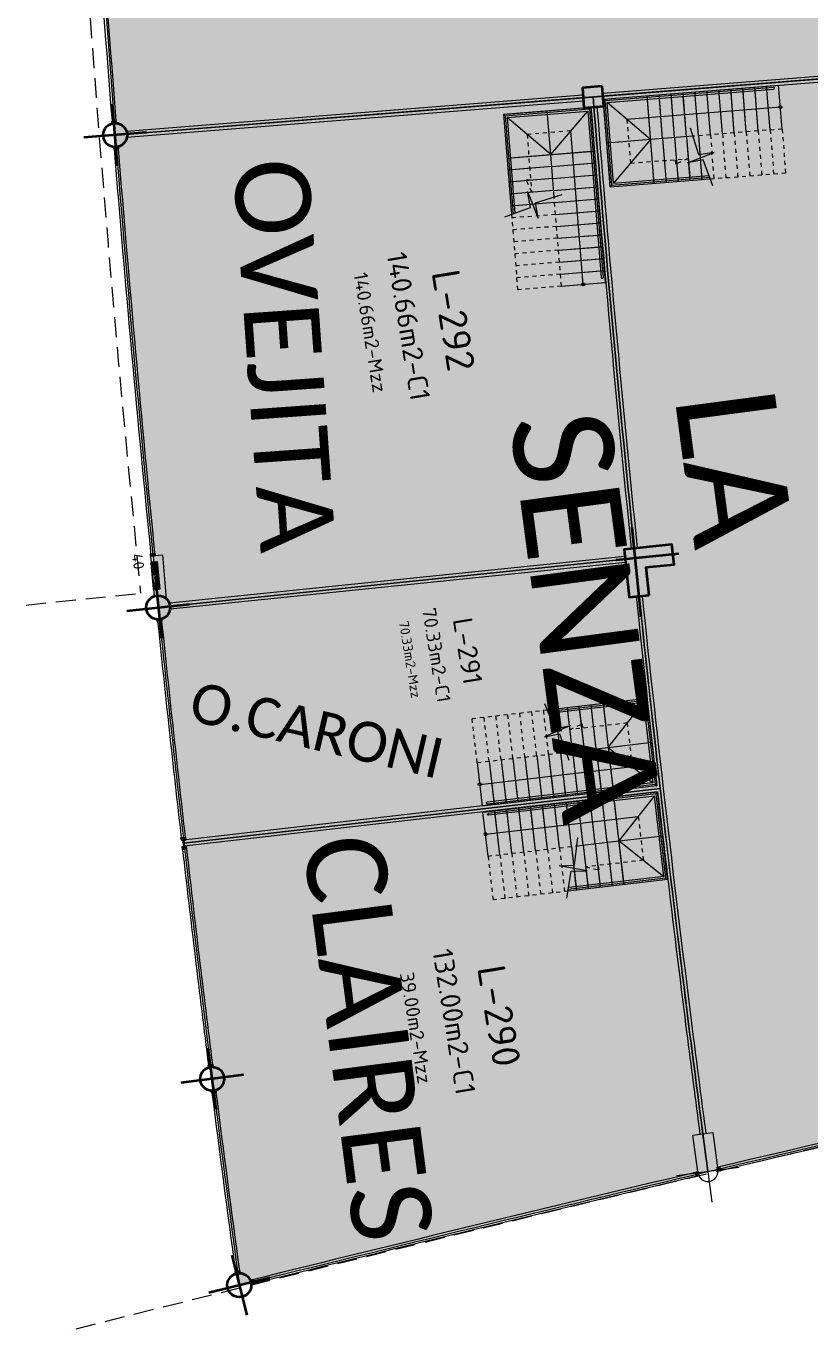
# Model space of a CAD drawing. Header units: metres. Extents: x 2 to 659295185, y -28 to 1124222152.
# Drawn here: x 655466.34 to 655485.96, y 1126434.45 to 1126466.88 of the extents above; entities that cross this region are included whole.
import ezdxf
from ezdxf.enums import TextEntityAlignment as Align

# ---------------------------------------------------------------- set-up
doc = ezdxf.new("R2010")
doc.units = ezdxf.units.M
doc.header["$MEASUREMENT"] = 0
for name, pattern in [('CCSM_C1_CUERPO CK$0$HIDDEN', [0.375, 0.25, -0.125]), ('CCSM_C1_CUERPO EL$0$DASHED', [0.75, 0.5, -0.25]), ('CCSM_C1_CUERPO QR$0$CONTINUA', [0]), ('CONTINUA', [0]), ('DASHDOT', [1, 0.5, -0.25, 0, -0.25]), ('DASHED', [0.75, 0.5, -0.25]), ('HIDDEN', [0.375, 0.25, -0.125])]:
    doc.linetypes.add(name, pattern=pattern)
doc.layers.get('0').update_dxf_attribs({"linetype": 'CONTINUOUS'})
for name, color, linetype in [('CCSM_C1_CUERPO EL$0$A-PROYECCIONES', 5, 'CCSM_C1_CUERPO EL$0$DASHED'), ('CCSM_C1_CUERPO QR$0$A-EQUIPOS', 9, 'CONTINUOUS'), ('CCSM_C1_CUERPO QR$0$A-FRENTE DE LOCAL', 4, 'CONTINUOUS'), ('CCSM_C1_CUERPO QR$0$A-LOCAL ID', 7, 'CONTINUOUS'), ('CCSM_C1_CUERPO QR$0$A-MARCOS LOCALES', 4, 'CONTINUOUS'), ('CCSM_C1_CUERPO QR$0$A-PARED', 2, 'CCSM_C1_CUERPO QR$0$CONTINUA'), ('CCSM_C1_CUERPO QR$0$ID_AREA EXACTA', 7, 'CONTINUOUS'), ('CCSM_C1_CUERPO QR$0$ID_Nº LOCAL', 7, 'CONTINUOUS'), ('CCSM_C1_CUERPO QR$0$ID_RUBRO', 7, 'CONTINUOUS'), ('CCSM_XREF KIOSKOSE$0$Kiosco General', 154, 'CONTINUOUS')]:
    doc.layers.add(name, color=color, linetype=linetype)
doc.layers.add('CCSM_C1_CUERPO QR$0$A-AREAS COMERCIALES', color=151, linetype='CONTINUOUS', plot=False)
for name, color, linetype, lineweight in [('CCSM_C1_CUERPO QR$0$ENUMERACIÓN DE CAJETIN DE EXTINSIÓN', 8, 'CONTINUOUS', 0), ('CCSM_XREF ESTRUCTURA15$0$E-CA-COLUMNA', 2, 'CONTINUOUS', 35), ('CCSM_XREF ESTRUCTURA15$0$E-CQ-COLUMNA', 2, 'CONTINUOUS', 35), ('LOCALES ASIGNADOS', 41, 'DASHDOT', 0), ('NOMBRES LOCATARIOS', 7, 'CONTINUA', 0), ('XREF ESCALERAS', 252, 'CONTINUOUS', 0)]:
    doc.layers.add(name, color=color, linetype=linetype, lineweight=lineweight)
doc.styles.add('CCSM_C1_CUERPO QR$0$ROMANS', font='romans__.ttf')
doc.styles.get("Standard").update_dxf_attribs({"font": 'tahoma.ttf'})

# ---------------------------------------------------------------- blocks, each defined once
blk = doc.blocks.new('CCSM_C1_CUERPO QR$0$IDENT LOCAL')
at = {"style": 'CCSM_C1_CUERPO QR$0$ROMANS'}
for tag, height, p in [('NºLOCAL', 0.7, (0.038, 1.827)), ('AREA-EXACTA', 0.5, (0, 0.85)), ('RUBRO', 0.35, (0, 0)), ('USO', 0.35, (0, -0.85))]:
    blk.add_attdef(tag, text='', height=height, dxfattribs=at).set_placement(p, align=Align.BOTTOM_CENTER)
blk = doc.blocks.new('CCSM_XREF ESTRUCTURA15$0$CCSM_COLUMNA REC')
at = {"layer": 'CCSM_XREF ESTRUCTURA15$0$E-CA-COLUMNA'}
blk.add_lwpolyline([(-0.25, -0.25), (0.25, -0.25), (0.25, 0.25), (-0.25, 0.25)], close=True, dxfattribs=at)
blk = doc.blocks.new('stairs')
at = {"layer": 'XREF ESCALERAS'}
for p, q in [((655586.147, 1126406.541), (655586.147, 1126404.035)), ((655586.147, 1126406.541), (655588.347, 1126406.541)), ((655586.147, 1126406.541), (655586.147, 1126404.035)), ((655586.147, 1126406.541), (655588.347, 1126406.541)), ((655586.187, 1126406.501), (655586.147, 1126406.541)), ((655586.187, 1126406.501), (655588.307, 1126406.501)), ((655586.187, 1126406.501), (655586.187, 1126404.035)), ((655586.237, 1126406.541), (655588.257, 1126406.541)), ((655586.237, 1126406.451), (655588.257, 1126406.451)), ((655586.237, 1126406.451), (655586.237, 1126404.057)), ((655587.247, 1126405.441), (655586.237, 1126406.451)), ((655587.247, 1126405.441), (655587.247, 1126406.541)), ((655587.247, 1126405.441), (655587.247, 1126406.541)), ((655587.247, 1126405.441), (655588.257, 1126406.451)), ((655588.257, 1126406.451), (655588.257, 1126402.274)), ((655588.307, 1126406.501), (655588.347, 1126406.541)), ((655588.307, 1126406.501), (655588.307, 1126402.275)), ((655588.347, 1126406.541), (655588.347, 1126402.141)), ((655588.347, 1126406.541), (655588.347, 1126402.141)), ((655587.797, 1126402.141), (655587.797, 1126405.991)), ((655586.147, 1126405.441), (655586.187, 1126405.441)), ((655586.147, 1126405.441), (655588.347, 1126405.441)), ((655586.237, 1126405.441), (655588.257, 1126405.441)), ((655587.247, 1126404.376), (655587.247, 1126405.441)), ((655587.247, 1126404.376), (655587.247, 1126405.441)), ((655588.307, 1126405.441), (655588.347, 1126405.441)), ((655586.187, 1126405.141), (655586.147, 1126405.141)), ((655587.247, 1126405.141), (655586.147, 1126405.141)), ((655587.247, 1126405.141), (655586.237, 1126405.141)), ((655587.247, 1126405.141), (655588.257, 1126405.141)), ((655587.247, 1126405.141), (655588.347, 1126405.141)), ((655588.307, 1126405.141), (655588.347, 1126405.141)), ((655586.187, 1126404.841), (655586.147, 1126404.841)), ((655587.247, 1126404.841), (655586.147, 1126404.841)), ((655587.247, 1126404.841), (655586.237, 1126404.841)), ((655587.247, 1126404.841), (655588.257, 1126404.841)), ((655587.247, 1126404.841), (655588.347, 1126404.841)), ((655588.307, 1126404.841), (655588.347, 1126404.841)), ((655586.187, 1126404.541), (655586.147, 1126404.541)), ((655587.247, 1126404.541), (655586.147, 1126404.541)), ((655587.247, 1126404.541), (655586.237, 1126404.541)), ((655587.247, 1126404.541), (655588.257, 1126404.541)), ((655587.247, 1126404.541), (655588.347, 1126404.541)), ((655588.307, 1126404.541), (655588.347, 1126404.541)), ((655586.187, 1126404.241), (655586.147, 1126404.241)), ((655587.247, 1126404.241), (655586.147, 1126404.241)), ((655587.247, 1126404.241), (655586.237, 1126404.241)), ((655587.247, 1126404.241), (655588.257, 1126404.241)), ((655587.247, 1126404.241), (655588.347, 1126404.241)), ((655588.307, 1126404.241), (655588.347, 1126404.241)), ((655587.247, 1126403.941), (655588.257, 1126403.941)), ((655587.247, 1126403.941), (655588.347, 1126403.941)), ((655588.307, 1126403.941), (655588.347, 1126403.941)), ((655587.247, 1126403.641), (655588.257, 1126403.641)), ((655587.247, 1126403.641), (655588.347, 1126403.641)), ((655588.307, 1126403.641), (655588.347, 1126403.641)), ((655587.247, 1126403.341), (655588.257, 1126403.341)), ((655587.247, 1126403.341), (655588.347, 1126403.341)), ((655588.307, 1126403.341), (655588.347, 1126403.341)), ((655587.247, 1126403.041), (655588.257, 1126403.041)), ((655587.247, 1126403.041), (655588.347, 1126403.041)), ((655588.307, 1126403.041), (655588.347, 1126403.041)), ((655587.247, 1126402.741), (655588.257, 1126402.741)), ((655587.247, 1126402.741), (655588.347, 1126402.741)), ((655588.307, 1126402.741), (655588.347, 1126402.741)), ((655587.247, 1126402.441), (655588.257, 1126402.441)), ((655587.247, 1126402.441), (655588.347, 1126402.441)), ((655588.307, 1126402.441), (655588.347, 1126402.441)), ((655587.247, 1126402.141), (655588.347, 1126402.141)), ((655587.247, 1126402.141), (655588.347, 1126402.141))]:
    blk.add_line(p, q, dxfattribs=at)
at = {"layer": 'XREF ESCALERAS', "linetype": 'CCSM_C1_CUERPO CK$0$HIDDEN', "ltscale": 0.02}
for p, q in [((655587.247, 1126402.141), (655587.247, 1126404.376)), ((655587.247, 1126402.141), (655587.247, 1126404.376)), ((655586.147, 1126404.035), (655586.147, 1126404.032)), ((655586.187, 1126403.941), (655586.147, 1126403.941)), ((655586.187, 1126404.035), (655586.187, 1126404.043)), ((655586.187, 1126403.641), (655586.147, 1126403.641)), ((655586.187, 1126403.341), (655586.147, 1126403.341)), ((655586.187, 1126403.041), (655586.147, 1126403.041)), ((655586.187, 1126402.741), (655586.147, 1126402.741)), ((655586.187, 1126402.441), (655586.147, 1126402.441))]:
    blk.add_line(p, q, dxfattribs=at)
at = {"layer": 'XREF ESCALERAS', "linetype": 'HIDDEN', "ltscale": 0.02}
for p, q in [((655586.147, 1126404.035), (655586.147, 1126402.141)), ((655587.247, 1126403.941), (655586.147, 1126403.941)), ((655587.247, 1126403.641), (655586.147, 1126403.641)), ((655587.247, 1126403.341), (655586.147, 1126403.341)), ((655587.247, 1126403.041), (655586.147, 1126403.041)), ((655587.247, 1126402.741), (655586.147, 1126402.741)), ((655587.247, 1126402.441), (655586.147, 1126402.441)), ((655587.247, 1126402.141), (655586.147, 1126402.141)), ((655587.247, 1126402.141), (655586.147, 1126402.141))]:
    blk.add_line(p, q, dxfattribs=at)
at = {"layer": 'XREF ESCALERAS', "linetype": 'CCSM_C1_CUERPO CK$0$HIDDEN', "ltscale": 0.02}
blk.add_lwpolyline([(655587.797, 1126405.991), (655586.697, 1126405.991), (655586.697, 1126404.541), (655586.585, 1126404.861), (655586.697, 1126404.862)], dxfattribs=at)
at = {"layer": 'XREF ESCALERAS'}
blk.add_lwpolyline([(655585.973, 1126403.983), (655586.636, 1126404.168), (655586.594, 1126404.565), (655586.802, 1126403.885), (655586.771, 1126404.266), (655587.451, 1126404.424)], dxfattribs=at)
blk.add_circle((655587.797, 1126402.141), 0.0379, dxfattribs=at)
blk.add_circle((655587.797, 1126402.141), 0.0379, dxfattribs=at)
blk.add_arc((655588.282, 1126402.276), 0.0251, 184.3725, 356.1588, dxfattribs=at)
blk = doc.blocks.new('CCSM_XREF ESTRUCTURA15$0$CCSM_COLUM REDONDA')
at = {"color": 5}
for p, q in [((0, 0.774), (0, -0.774)), ((-0.789, 0), (0.789, 0))]:
    blk.add_line(p, q, dxfattribs=at)
blk.add_circle((0, 0), 0.3)
blk = doc.blocks.new('CCSM_C1_CUERPO QR$0$MARCO LOCAL-PARED')
for points in [[(655585.328, 1126575.539), (655585.378, 1126575.539), (655585.378, 1126575.439), (655585.328, 1126575.439)], [(655585.333, 1126575.534), (655585.373, 1126575.534), (655585.373, 1126575.444), (655585.333, 1126575.444)], [(655585.393, 1126575.539), (655585.393, 1126575.534), (655585.383, 1126575.534), (655585.383, 1126575.489), (655585.553, 1126575.489), (655585.553, 1126575.534), (655585.543, 1126575.534), (655585.543, 1126575.539), (655585.558, 1126575.539), (655585.558, 1126575.484), (655585.378, 1126575.484), (655585.378, 1126575.539)], [(655585.608, 1126575.539), (655585.558, 1126575.539), (655585.558, 1126575.439), (655585.608, 1126575.439)], [(655585.603, 1126575.534), (655585.563, 1126575.534), (655585.563, 1126575.444), (655585.603, 1126575.444)]]:
    blk.add_lwpolyline(points, close=True)
blk = doc.blocks.new('CCSM_C1_CUERPO QR$0$MARCO LOCAL-COLUMNA')
at = {"layer": 'CCSM_C1_CUERPO QR$0$A-MARCOS LOCALES'}
for points in [[(655585.123, 1126575.588), (655585.173, 1126575.588), (655585.173, 1126575.488), (655585.123, 1126575.488)], [(655585.128, 1126575.583), (655585.168, 1126575.583), (655585.168, 1126575.493), (655585.128, 1126575.493)]]:
    blk.add_lwpolyline(points, close=True, dxfattribs=at)
blk = doc.blocks.new('CCSM_C1_CUERPO QR$0$CAJA DE MANGUERA')
for points in [[(0.444, 0.073), (0.473, -0.106), (0.44, -0.111), (0.417, 0.034), (-0.406, -0.1), (-0.382, -0.246), (-0.415, -0.251), (-0.444, -0.073)], [(0.417, 0.034), (0.44, -0.111), (-0.382, -0.246), (-0.406, -0.1)], [(0.299, 0.008), (0.393, -0.108), (0.246, -0.132)], [(-0.378, -0.123), (-0.288, -0.201), (-0.303, -0.111), (-0.363, -0.214)]]:
    blk.add_lwpolyline(points, close=True)
for points in [[(-0.295, -0.156), (-0.019, -0.111), (-0.012, -0.152)], [(-0.248, -0.149), (-0.241, -0.193)], [(-0.196, -0.14), (-0.189, -0.185)], [(-0.151, -0.133), (-0.144, -0.177)], [(-0.107, -0.125), (-0.1, -0.17)], [(-0.062, -0.118), (-0.055, -0.163)]]:
    blk.add_lwpolyline(points)
blk = doc.blocks.new('CCSM_XREF ESTRUCTURA15$0$COLUM L 120x120')
at = {"color": 5}
for p, q in [((0, 1.095), (0, -0.482)), ((1.474, 0), (-0.774, 0))]:
    blk.add_line(p, q, dxfattribs=at)
blk.add_lwpolyline([(0.95, 0.25), (0.25, 0.25), (0.25, 0.95), (-0.25, 0.95), (-0.25, -0.25), (0.95, -0.25)], close=True)

msp = doc.modelspace()

# ---------------------------------------------------------------- hatches: boundary and pattern name
at = {"layer": 'LOCALES ASIGNADOS'}
h = msp.add_hatch(color=256, dxfattribs=at)
edge = h.paths.add_edge_path()
edge.add_line((655523.1959, 1126484.6977), (655511.4574, 1126482.7737))
edge.add_arc((492466.1192, 1099756.7687), 165221.2506, 9.306558127, 9.309002861, ccw=False)
edge.add_line((655512.5976, 1126475.8167), (655524.4397, 1126477.7575))
edge.add_arc((655211.3975, 1126425.2356), 317.4177, 9.524316, 10.79705)
h = msp.add_hatch(color=256, dxfattribs=at)
edge = h.paths.add_edge_path()
edge.add_arc((219491.1056, 1054914.3756), 441878.9229, 9.308049718, 9.309563548, ccw=False)
edge.add_line((655551.8097, 1126384.9626), (655564.5398, 1126387.0492))
edge.add_line((655564.5398, 1126387.0492), (655562.5867, 1126398.9652))
edge.add_line((655562.5867, 1126398.9652), (655552.3922, 1126397.2942))
edge.add_line((655552.3922, 1126397.2942), (655552.4569, 1126396.8995))
edge.add_line((655552.4569, 1126396.8995), (655549.9212, 1126396.4839))
h = msp.add_hatch(color=256, dxfattribs=at)
edge = h.paths.add_edge_path()
edge.add_line((655513.5683, 1126469.8955), (655525.4103, 1126471.8365))
edge.add_arc((823004.9948, 1153921.5169), 169714.1602, 189.307944851, 189.309970477)
edge.add_line((655526.3809, 1126465.9155), (655514.5388, 1126463.9745))
edge.add_line((655514.5388, 1126463.9745), (655513.5683, 1126469.8955))
h = msp.add_hatch(color=256, dxfattribs=at)
edge = h.paths.add_edge_path()
edge.add_arc((656304.2597, 1126527.4288), 811.6425, 183.5284058, 184.3225251, ccw=False)
edge.add_line((655494.1558, 1126477.4776), (655479.7417, 1126476.6645))
edge.add_arc((656147.0707, 1126515.698), 668.4696, 183.3475427, 183.8437077)
edge.add_line((655480.1047, 1126470.8872), (655468.1326, 1126470.0696))
edge.add_arc((655979.3002, 1126504.8471), 512.3493, 183.89215, 184.555376)
edge.add_line((655468.5694, 1126464.155), (655480.5314, 1126465.1077))
edge.add_line((655480.5314, 1126465.1077), (655494.9259, 1126466.2547))
h = msp.add_hatch(color=256, dxfattribs=at)
edge = h.paths.add_edge_path()
edge.add_arc((656009.1663, 1126508.7543), 515.9936, 184.724491, 186.672698, ccw=False)
edge.add_line((655494.9259, 1126466.2547), (655480.5331, 1126465.1078))
edge.add_arc((655969.9555, 1126503.871), 490.955, 184.528486, 186.556309)
edge.add_line((655482.2112, 1126447.814), (655482.9545, 1126441.6668))
edge.add_arc((655979.8368, 1126504.8748), 500.8865, 187.249611, 187.645227)
edge.add_arc((655759.3729, 1125272.1307), 1198.3174, 102.6725798, 103.3146205, ccw=False)
edge.add_arc((656125.5777, 1126527.4727), 634.9713, 187.134388, 187.8036973, ccw=False)
edge.add_line((655495.5227, 1126448.6112), (655496.668, 1126448.7971))
h = msp.add_hatch(color=256, dxfattribs=at)
edge = h.paths.add_edge_path()
edge.add_arc((655980.3793, 1126504.9275), 501.4315, 184.554782, 185.878231, ccw=False)
edge.add_line((655480.5313, 1126465.1077), (655468.5694, 1126464.155))
edge.add_arc((655979.2652, 1126504.8444), 512.3142, 184.555387, 185.881952)
edge.add_line((655469.6483, 1126452.3429), (655481.5844, 1126453.5736))
h = msp.add_hatch(color=256, dxfattribs=at)
edge = h.paths.add_edge_path()
edge.add_arc((655975.3808, 1126504.4027), 496.4057, 185.87677, 186.545771, ccw=False)
edge.add_line((655481.5841, 1126453.5761), (655469.6483, 1126452.3429))
edge.add_arc((655978.3268, 1126504.7451), 511.3706, 185.881657, 186.546161)
edge.add_line((655470.2902, 1126446.447), (655482.2112, 1126447.814))
h = msp.add_hatch(color=256, dxfattribs=at)
edge = h.paths.add_edge_path()
edge.add_arc((656208.2693, 1126532.3926), 730.9678, 186.6444453, 187.0366258, ccw=False)
edge.add_line((655482.2112, 1126447.814), (655470.2902, 1126446.447))
edge.add_arc((655978.9841, 1126504.8075), 512.0306, 186.544718, 187.790556)
edge.add_arc((655759.3727, 1125272.1315), 1198.3165, 103.3146206, 103.8913362, ccw=False)
edge.add_arc((655979.8368, 1126504.8748), 500.8865, 187.249611, 187.645227, ccw=False)
edge.add_line((655482.9545, 1126441.6668), (655482.8071, 1126442.8462))

# ---------------------------------------------------------------- linework, layer by layer
at = {"layer": 'CCSM_C1_CUERPO EL$0$A-PROYECCIONES', "lineweight": 5}
msp.add_lwpolyline([(655418.2129, 1126420.7692, -0.0062103), (655448.1361, 1126429.2504, -0.0092237), (655497.973, 1126441.5898, -0.0058318), (655529.2922, 1126448.1525), (655528.7944, 1126451.1899, -0.0194724), (655624.9805, 1126465.907, -0.0707147)], format="xyb", dxfattribs=at)
at = {"layer": 'CCSM_C1_CUERPO QR$0$A-AREAS COMERCIALES', "lineweight": 5}
msp.add_lwpolyline([(655495.0433, 1126466.2634), (655494.5145, 1126472.89), (655494.5145, 1126472.89), (655494.2611, 1126477.5082), (655479.7434, 1126476.6644), (655480.1047, 1126470.887), (655468.1276, 1126470.069), (655468.5693, 1126464.1548), (655495.0433, 1126466.2634)], close=True, dxfattribs=at)
msp.add_lwpolyline([(655495.0433, 1126466.2634), (655480.5314, 1126465.1075, 0.0115661), (655482.9042, 1126442.0635), (655482.9545, 1126441.6667, 0.0017262), (655483.4028, 1126438.2373, -0.002522), (655495.2189, 1126440.9707, -0.0004526), (655495.9176, 1126441.1283), (655496.4869, 1126441.2565, -0.0029855), (655495.5022, 1126448.7751, 0.0084974), (655496.727, 1126448.91), (655496.4707, 1126451.3567), (655496.1858, 1126454.0769), (655495.8235, 1126457.5349), (655495.4721, 1126460.8893), (655495.0433, 1126466.2634)], format="xyb", dxfattribs=at)
for points in [[(655481.5846, 1126453.5718, -0.0057861), (655480.5314, 1126465.1075), (655468.5694, 1126464.1548, 0.0057883), (655469.6483, 1126452.3427)], [(655482.2111, 1126447.8138, -0.0026655), (655481.5846, 1126453.5718), (655469.6483, 1126452.3427, 0.0026846), (655470.2902, 1126446.4468)], [(655482.9042, 1126442.0635, -0.0019454), (655482.2111, 1126447.8138), (655470.2902, 1126446.4468, 0.0056486), (655471.6795, 1126435.4005, -0.0025164), (655483.4028, 1126438.2373, -0.0017262), (655482.9545, 1126441.6667), (655482.9042, 1126442.0635)]]:
    msp.add_lwpolyline(points, format="xyb", close=True, dxfattribs=at)
at = {"layer": 'CCSM_C1_CUERPO QR$0$A-FRENTE DE LOCAL', "lineweight": 5}
for centre, radius, start, end in [((655853.3345, 1126495.5743), 386.0953, 183.8089, 184.616421), ((655853.3391, 1126495.5747), 385.9999, 183.808909, 184.616398), ((655980.1847, 1126504.9168), 513.2868, 184.594362, 185.734366), ((655980.1908, 1126504.9174), 513.193, 184.594416, 185.734345), ((656021.5039, 1126509.4116), 554.8492, 185.940263, 186.502149), ((656021.9187, 1126509.4578), 555.1667, 185.940584, 186.50204), ((655939.4713, 1126500.0328), 472.2822, 186.532602, 187.192706), ((655939.4998, 1126500.0362), 472.2109, 186.532617, 187.192724), ((655784.6962, 1125163.2933), 1310.1111, 102.7580072, 103.28275), ((655784.7072, 1125163.2452), 1310.0605, 102.7580155, 103.2827361), ((655983.4406, 1126505.3601), 516.5728, 187.24598, 187.745486), ((655983.8873, 1126505.4179), 516.9232, 187.246089, 187.745161), ((655759.1878, 1125272.9193), 1197.5571, 103.3290428, 103.8751387), ((655759.2475, 1125272.6697), 1197.7138, 103.3290715, 103.8750532)]:
    msp.add_arc(centre, radius, start, end, dxfattribs=at)
at = {"layer": 'CCSM_C1_CUERPO QR$0$A-PARED', "lineweight": 5}
for p, q in [((655480.7747, 1126465.2022), (655492.2383, 1126466.1152)), ((655480.7866, 1126465.0527), (655492.2503, 1126465.9657)), ((655468.8529, 1126464.2526), (655480.2762, 1126465.1625)), ((655468.8648, 1126464.1031), (655480.2881, 1126465.013)), ((655469.4658, 1126453.6309), (655469.7643, 1126453.6613)), ((655469.552, 1126452.627), (655469.4658, 1126453.6308)), ((655469.8592, 1126452.5554), (655469.7643, 1126453.6613))]:
    msp.add_line(p, q, dxfattribs=at)
for points in [[(655469.552, 1126452.627), (655469.5384, 1126452.7852), (655469.6767, 1126452.797), (655469.6176, 1126453.4846), (655469.6176, 1126453.4846), (655469.4793, 1126453.4727), (655469.4663, 1126453.6259)], [(655481.3281, 1126453.6208), (655469.9289, 1126452.447)], [(655481.3436, 1126453.4716), (655469.9443, 1126452.2978)], [(655482.1281, 1126447.8797), (655470.2807, 1126446.5212)], [(655482.1451, 1126447.7307), (655470.2978, 1126446.3722)]]:
    msp.add_lwpolyline(points, dxfattribs=at)
for centre, radius, start, end in [((655979.5129, 1126504.8501), 500.6367, 184.582457, 185.850276), ((655979.5129, 1126504.8501), 500.4867, 184.582466, 185.850246), ((656033.7231, 1126510.7745), 555.1692, 186.012909, 186.504968), ((655980.782, 1126504.979), 501.7623, 185.988045, 187.256375), ((655944.264, 1126500.577), 465.1307, 186.523812, 187.268184), ((655979.8617, 1126504.6586), 512.8867, 186.508656, 186.525413), ((655979.8368, 1126504.8759), 500.9617, 187.241207, 187.536709), ((655979.8368, 1126504.8759), 500.8117, 187.258365, 187.536694)]:
    msp.add_arc(centre, radius, start, end, dxfattribs=at)
at = {"layer": 'CCSM_XREF ESTRUCTURA15$0$E-CQ-COLUMNA', "color": 9, "lineweight": 5}
for p, q in [((655483.2082, 1126439.6981), (655483.505, 1126437.4704)), ((655484.1848, 1126438.3415), (655482.6209, 1126438.1331))]:
    msp.add_line(p, q, dxfattribs=at)
at = {"layer": 'CCSM_XREF ESTRUCTURA15$0$E-CQ-COLUMNA', "lineweight": 5}
msp.add_lwpolyline([(655483.1583, 1126438.1794), (655483.0295, 1126439.146), (655483.5252, 1126439.212), (655483.6506, 1126438.2703)], dxfattribs=at)
for start, end in [(187.58722, 13.30881), (97.58937, 97.63107)]:
    msp.add_arc((655483.4028, 1126438.2373), 0.25, start, end, dxfattribs=at)
at = {"layer": 'CCSM_XREF KIOSKOSE$0$Kiosco General', "linetype": 'DASHED', "lineweight": 5}
msp.add_lwpolyline([(655466.5804, 1126499.2927), (655453.4412, 1126499.16, 0.0259636), (655457.3898, 1126451.4826), (655469.209, 1126452.6997, -0.0227413), (655466.5807, 1126499.2927, 0.0569397)], format="xyb", close=True, dxfattribs=at)

# ---------------------------------------------------------------- block references
at = {"layer": 'CCSM_C1_CUERPO QR$0$A-EQUIPOS', "lineweight": 5, "xscale": 0.7667190465608326, "yscale": 0.7667190465608326, "zscale": 0.7667190465608326, "rotation": 265.6009130719218}
msp.add_blockref('CCSM_C1_CUERPO QR$0$CAJA DE MANGUERA', (655469.6471, 1126453.1408), dxfattribs=at)
at = {"layer": 'CCSM_C1_CUERPO QR$0$A-LOCAL ID', "lineweight": 5}
ref = msp.add_blockref('CCSM_C1_CUERPO QR$0$IDENT LOCAL', (655474.6753, 1126459.1731), dxfattribs=dict(at, rotation=279.3085951751866))
ref.add_attrib('RUBRO', '140.66m2-Mzz', dxfattribs={"layer": 'CCSM_C1_CUERPO QR$0$ID_RUBRO', "height": 0.35, "rotation": 279.3086, "style": 'CCSM_C1_CUERPO QR$0$ROMANS'}).set_placement((655474.6753, 1126459.1731), align=Align.BOTTOM_CENTER)
ref.add_attrib('NºLOCAL', 'L-292', dxfattribs={"layer": 'CCSM_C1_CUERPO QR$0$ID_Nº LOCAL', "height": 0.7, "rotation": 279.3086, "style": 'CCSM_C1_CUERPO QR$0$ROMANS'}).set_placement((655476.4845, 1126459.4315), align=Align.BOTTOM_CENTER)
ref.add_attrib('AREA-EXACTA', '140.66m2-C1', dxfattribs={"layer": 'CCSM_C1_CUERPO QR$0$ID_AREA EXACTA', "height": 0.5, "rotation": 279.3086, "style": 'CCSM_C1_CUERPO QR$0$ROMANS'}).set_placement((655475.5141, 1126459.3106), align=Align.BOTTOM_CENTER)
ref = msp.add_blockref('CCSM_C1_CUERPO QR$0$IDENT LOCAL', (655475.7541, 1126451.0116), dxfattribs=dict(at, xscale=0.6939583371036022, yscale=0.6939583371036022, zscale=0.6939583371036022, rotation=279.3085951732359))
ref.add_attrib('RUBRO', '70.33m2-Mzz', dxfattribs={"layer": 'CCSM_C1_CUERPO QR$0$ID_RUBRO', "height": 0.242885, "rotation": 279.3086, "style": 'CCSM_C1_CUERPO QR$0$ROMANS'}).set_placement((655475.7541, 1126451.0116), align=Align.BOTTOM_CENTER)
ref.add_attrib('NºLOCAL', 'L-291', dxfattribs={"layer": 'CCSM_C1_CUERPO QR$0$ID_Nº LOCAL', "height": 0.48577, "rotation": 279.3086, "style": 'CCSM_C1_CUERPO QR$0$ROMANS'}).set_placement((655477.0096, 1126451.191), align=Align.BOTTOM_CENTER)
ref.add_attrib('AREA-EXACTA', '70.33m2-C1', dxfattribs={"layer": 'CCSM_C1_CUERPO QR$0$ID_AREA EXACTA', "height": 0.34698, "rotation": 279.3086, "style": 'CCSM_C1_CUERPO QR$0$ROMANS'}).set_placement((655476.3362, 1126451.107), align=Align.BOTTOM_CENTER)
ref = msp.add_blockref('CCSM_C1_CUERPO QR$0$IDENT LOCAL', (655475.8162, 1126441.783), dxfattribs=dict(at, rotation=279.3085951751866))
ref.add_attrib('RUBRO', '39.00m2-Mzz', dxfattribs={"layer": 'CCSM_C1_CUERPO QR$0$ID_RUBRO', "height": 0.35, "rotation": 279.3086, "style": 'CCSM_C1_CUERPO QR$0$ROMANS'}).set_placement((655475.8162, 1126441.783), align=Align.BOTTOM_CENTER)
ref.add_attrib('NºLOCAL', 'L-290', dxfattribs={"layer": 'CCSM_C1_CUERPO QR$0$ID_Nº LOCAL', "height": 0.7, "rotation": 279.3086, "style": 'CCSM_C1_CUERPO QR$0$ROMANS'}).set_placement((655477.6254, 1126442.0414), align=Align.BOTTOM_CENTER)
ref.add_attrib('AREA-EXACTA', '132.00m2-C1', dxfattribs={"layer": 'CCSM_C1_CUERPO QR$0$ID_AREA EXACTA', "height": 0.5, "rotation": 279.3086, "style": 'CCSM_C1_CUERPO QR$0$ROMANS'}).set_placement((655476.6551, 1126441.9205), align=Align.BOTTOM_CENTER)
at = {"layer": 'CCSM_C1_CUERPO QR$0$A-MARCOS LOCALES', "lineweight": 5}
for name, p, rotation in [('CCSM_C1_CUERPO QR$0$MARCO LOCAL-COLUMNA', (1831828.5948, 565089.9521), 94.68520511776438), ('CCSM_C1_CUERPO QR$0$MARCO LOCAL-COLUMNA', (1828773.7021, 558731.9794), 94.37516350402296), ('CCSM_C1_CUERPO QR$0$MARCO LOCAL-COLUMNA', (1842824.0839, 588723.7485), 95.83144476963525), ('CCSM_C1_CUERPO QR$0$MARCO LOCAL-COLUMNA', (1843713.7966, 590690.644), 95.92640066118459), ('CCSM_C1_CUERPO QR$0$MARCO LOCAL-PARED', (-538271.7461, 1649843.6118), 276.5212230189211), ('CCSM_C1_CUERPO QR$0$MARCO LOCAL-COLUMNA', (1853345.8555, 612573.1355), 96.97779615602589), ('CCSM_C1_CUERPO QR$0$MARCO LOCAL-COLUMNA', (1855786.8206, 618300.1421), 97.25147716490898), ('CCSM_C1_CUERPO QR$0$MARCO LOCAL-COLUMNA', (277418.8063, -120971.8198), 13.33531932617286), ('CCSM_C1_CUERPO QR$0$MARCO LOCAL-COLUMNA', (276653.1046, -120739.2021), 13.30012112695683), ('CCSM_C1_CUERPO QR$0$MARCO LOCAL-COLUMNA', (1860057.1141, 628501.8414), 97.73779189564017), ('CCSM_C1_CUERPO QR$0$MARCO LOCAL-COLUMNA', (288578.8253, -124305.7953), 13.84774314220576)]:
    msp.add_blockref(name, p, dxfattribs=dict(at, rotation=rotation))
at = {"layer": 'CCSM_XREF ESTRUCTURA15$0$E-CQ-COLUMNA', "lineweight": 5}
for name, p, rotation in [('CCSM_XREF ESTRUCTURA15$0$CCSM_COLUMNA REC', (655480.5314, 1126465.1075), 184.5538457146244), ('CCSM_XREF ESTRUCTURA15$0$CCSM_COLUM REDONDA', (655468.5693, 1126464.1548), 184.5538457146244), ('CCSM_XREF ESTRUCTURA15$0$COLUM L 120x120', (655481.5846, 1126453.5718), 275.9491593942781), ('CCSM_XREF ESTRUCTURA15$0$CCSM_COLUM REDONDA', (655469.6477, 1126452.3427), 5.87892260384772), ('CCSM_XREF ESTRUCTURA15$0$CCSM_COLUM REDONDA', (655470.9989, 1126440.5586), 187.2039994368755), ('CCSM_XREF ESTRUCTURA15$0$CCSM_COLUM REDONDA', (655471.6775, 1126435.4002), 13.86923727302947), ('CCSM_XREF ESTRUCTURA15$0$CCSM_COLUM REDONDA', (655471.6776, 1126435.4001), 13.86938120868003)]:
    msp.add_blockref(name, p, dxfattribs=dict(at, rotation=rotation))
at = {"layer": 'XREF ESCALERAS'}
for p, rotation in [((1830381.0842, 562375.461), 94.55370189383021), ((93437.6619, -49415.9453), 4.653474355479369), ((-538917.8588, 1647980.667), 276.6117467324153)]:
    msp.add_blockref('stairs', p, dxfattribs=dict(at, rotation=rotation))
at = {"layer": 'XREF ESCALERAS', "xscale": -1, "rotation": 276.5775673325138}
msp.add_blockref('stairs', (-388413.565, 346146.8068), dxfattribs=at)

# ---------------------------------------------------------------- texts
at = {"layer": 'CCSM_C1_CUERPO QR$0$ENUMERACIÓN DE CAJETIN DE EXTINSIÓN', "lineweight": 5, "insert": (655469.2433, 1126453.7145), "char_height": 0.26688, "width": 0.015658, "attachment_point": 1, "rotation": 279.17343, "style": 'CCSM_C1_CUERPO QR$0$ROMANS'}
msp.add_mtext('40', dxfattribs=at)
at = {"layer": 'NOMBRES LOCATARIOS', "attachment_point": 1}
for s, width, insert, char_height, rotation in [('{\\fCalibri|b0|i0|c0|p34;\\C7;OVEJITA}', 6.68089, (655473.3953, 1126463.6345, 687.874), 1.884045, 274.06453), ('{\\fCalibri|b0|i0|c0|p34;\\C7;LA SENZA}', 12.716055, (655485.0465, 1126457.9351, 420.665), 2.5, 277.5585), ('{\\fCalibri|b0|i0|c0|p34;\\C7;O.CARONI}', 12.716055, (655470.5997, 1126450.5045, 420.665), 1, 346.76483), ('{\\fCalibri|b0|i0|c0|p34;\\C7;CLAIRES}', 5.461062, (655475.2463, 1126446.7712, 1687.185), 2, 277.37672)]:
    msp.add_mtext_dynamic_manual_height_columns(s, width=width, gutter_width=25, heights=[0], dxfattribs=dict(at, insert=insert, char_height=char_height, rotation=rotation))

doc.saveas('drawing.dxf')
